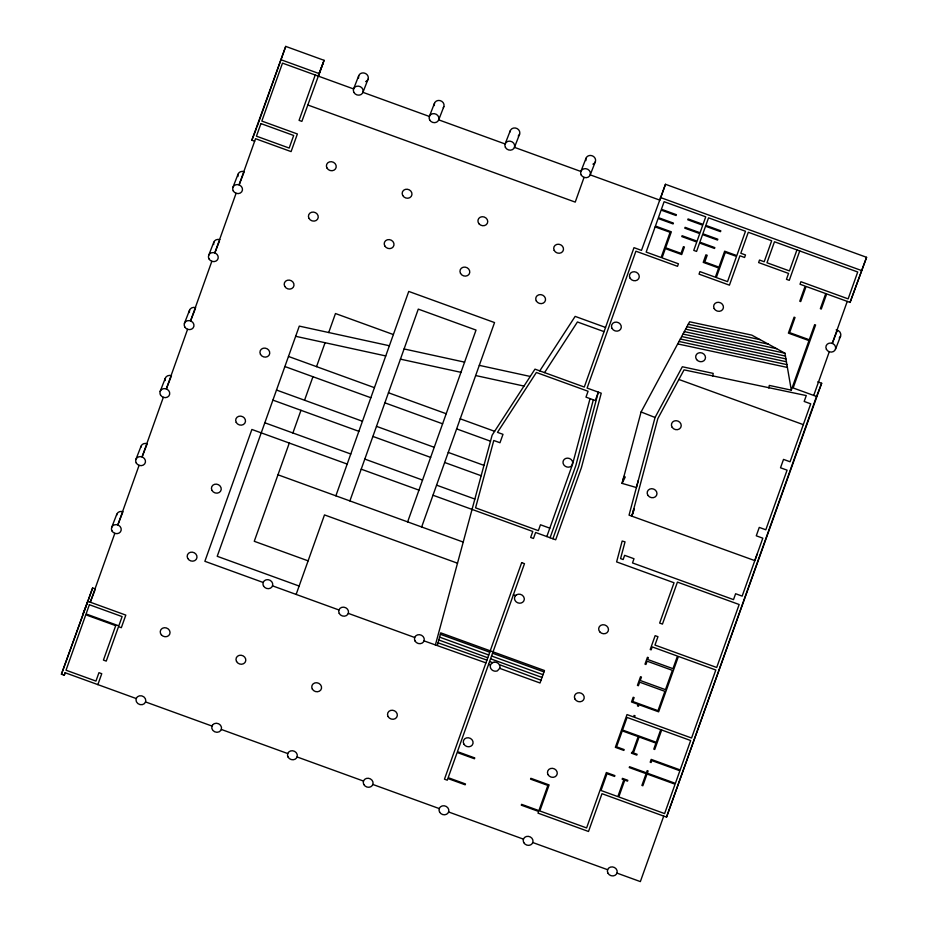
<?xml version="1.0" encoding="UTF-8"?>
<svg xmlns="http://www.w3.org/2000/svg" width="928" height="928" viewBox="0 0 928 928"><rect width="100%" height="100%" fill="white"/><g stroke="black" fill="none" stroke-linecap="round" stroke-linejoin="round"><path stroke-width="1.39" d="M712.727 376.026L713.191 373.381L682.335 366.757L655.052 417.484L629.045 515.156L754.812 560.616L757.132 554.155M768.848 388.066L769.3 385.422L791.306 390.143L808.972 340.599L788.394 333.129L794.09 317.179L795.018 317.515L789.635 332.63L809.274 339.764L814.656 324.649L815.596 324.986L793.138 387.962L816.524 396.453L821.663 383.264L817.765 381.849M494.079 662.209C491.156 662.453 489.242 665.898 490.773 668.462A4.976 4.454 21.3 0 0 497.385 670.863L499.972 667.986M211.99 726.056L145.557 701.939L145.789 700.814A4.976 4.454 21.3 0 0 136.219 698.517M590.034 398.611L572.53 464.336L546.824 536.57M593.328 399.817L575.836 465.543L550.084 537.753M791.306 390.143L784.949 353.208L751.819 335.136L689.597 321.784L641.086 411.974L622.085 483.384L636.399 487.536L638.29 480.553M634.276 509.159L631.91 515.991L657.836 418.586L684.04 369.866L806.27 395.572L804.182 401.453L810.724 403.831L790.064 461.761L783.522 459.395L780.518 467.782L787.072 470.16L765.809 529.784L759.266 527.406L756.274 535.804L762.816 538.182L742.156 596.112L735.614 593.734L733.514 599.616L632.502 562.936L633.998 558.737L624.637 555.338L623.14 559.538L620.577 558.598L625.031 541.859L622.166 541.036L616.61 561.904L674.03 582.761L659.657 623.071L662.453 624.092L677.428 582.1L739.164 604.511L716.706 667.487L654.971 645.064L657.964 636.689L655.156 635.668L650.226 649.507L651.154 649.844L652.21 646.909L677.463 656.084L672.974 668.67L647.721 659.506L648.382 657.639L647.442 657.302L644.995 664.158L645.934 664.506L647.118 661.188L672.371 670.352L665.48 689.666L640.227 680.491L641.457 677.057L640.529 676.709L637.432 685.374L638.371 685.722L639.636 682.173L664.889 691.348L657.998 710.662L632.745 701.487L634.126 697.612L633.198 697.264L631.516 701.986L638.023 704.352L637.466 705.918L638.464 706.278L639.021 704.712L658.636 711.834L678.403 656.421L715.813 670.004L691.557 738.015L634.532 717.309L635.065 715.801L634.068 715.442L633.534 716.95L627.015 714.583L615.345 747.33L623.86 750.427L624.161 749.58L616.575 746.831L622.27 730.881L638.162 736.646L632.478 752.608L631.736 752.33L631.434 753.176L636.794 755.114L637.095 754.278L633.418 752.944L639.102 736.994L655.934 743.108L653.788 749.128L654.727 749.476L661.664 730.011M435.383 644.995L492.13 435.151L534.98 369.147L584.292 387.046L633.998 247.66L641.48 250.386L665.48 184.289L866.578 257.311L850.06 302.412L826.674 293.921L821.28 309.036L820.352 308.688L825.734 293.584L806.096 286.45L800.713 301.565L799.774 301.217L805.168 286.102L800.017 284.235L800.91 281.718L848.146 298.874L857.727 271.997L774.474 241.767L766.98 262.763L789.45 270.918L796.932 249.922M623.964 476.412L622.085 483.384L625.286 476.934M631.91 515.991L633.778 509.078M65.25 672.603L64.229 675.248L61.422 674.227L92.614 587.981L95.422 589.002M254.655 141.218L251.848 140.198L285.731 46.4L324.081 60.32L318.49 75.992M88.125 600.578L92.614 587.981M256.986 127.008L285.731 46.4M64.229 675.248L65.122 672.73L136.207 698.54L135.987 699.666A4.976 4.454 21.3 0 0 145.557 701.951M114.828 533.345L90.271 602.191L94.9 590.324M139.084 465.334L117.821 524.946L122.96 511.757A4.976 4.454 21.3 0 0 116.568 515.4M163.328 397.312L142.077 456.936L147.216 443.746A4.976 4.454 21.3 0 0 140.812 447.389M187.584 329.301L166.321 388.925L171.471 375.724A4.976 4.454 21.3 0 0 165.172 380.55M211.839 261.29L190.576 320.902L195.205 309.036M236.083 193.279L214.832 252.892L219.46 241.025M97.858 684.62L101.755 673.705L98.948 672.684L95.955 681.082L66.027 670.213L85.782 614.788L115.71 625.658L103.437 660.086L106.244 661.107L118.517 626.678L121.324 627.699L125.814 615.102L87.464 601.182M315.23 75.017L299.071 120.362L301.867 121.382L324.081 60.32M289.292 443.05L254.26 541.291L308.108 560.848M292.888 432.982L300.974 410.304M304.558 400.235L312.945 376.722M316.541 366.641L325.067 342.71M328.709 332.526L335.472 313.536L393.368 334.556M296.136 594.43L324.487 514.912L457.504 563.203M335.866 495.819L408.749 291.427L494.543 322.573L421.66 526.976M349.891 500.923L418.284 309.117L476.029 330.078L407.636 521.884M584.048 177.364L575.232 202.107L307.725 104.968M659.68 200.564L665.48 184.289M552.891 538.762L578.631 466.552L598.316 392.138L595.324 400.536L585.974 397.138L588.074 391.268L536.361 372.488L497.489 432.355L502.988 434.339L499.983 442.737L493.777 440.487L475.565 507.848L538.368 530.654L540.467 524.772L549.817 528.171M494.09 662.209A4.976 4.454 21.3 0 1 498.777 663.903L499.937 666.072L499.809 668.392L540.038 682.996L544.481 670.526L440.719 632.85L437.413 645.262M799.739 250.943L789.264 280.337L786.457 279.316L788.556 273.435L758.617 262.566L759.522 260.049L764.196 261.742L771.678 240.758L748.293 232.267L740.811 253.263L745.486 254.956L744.592 257.474L739.918 255.78L729.431 285.163L699.039 274.131L699.932 271.602L715.372 277.217L718.655 267.972L703.227 262.369L705.918 254.817L707.194 255.281L704.804 261.998L718.956 267.136L724.652 251.186L736.809 255.594L745.486 231.246L708.54 217.836L705.848 225.388L720.812 230.817L720.511 231.664L705.547 226.223L702.856 233.786L717.82 239.215L717.518 240.062L702.554 234.622L699.863 242.185L714.827 247.614L714.525 248.46L699.561 243.02L696.568 251.418L693.761 250.398L696.754 241.999L681.79 236.57L682.092 235.724L697.056 241.164L699.747 233.601L684.783 228.172L685.084 227.337L700.048 232.766L702.74 225.214L687.776 219.774L688.077 218.938L703.041 224.367L705.744 216.816L664.112 201.701L661.42 209.252L676.384 214.693L676.083 215.528L661.119 210.099L658.428 217.651L673.392 223.091L673.09 223.926L658.126 218.498L655.435 226.049L671.338 231.826L665.643 247.776L681.036 253.367L683.437 246.651L684.412 246.999L681.709 254.562L665.341 248.611L662.047 257.856L678.426 263.796L677.521 266.313L635.9 251.198L587.099 388.066L601.24 393.205L581.438 467.573L555.698 539.783L535.595 532.486L533.461 538.472L530.654 537.451L532.788 531.466L432.982 495.227M660.724 729.663L656.235 742.261L622.56 730.034L627.061 717.437L690.664 740.532L680.178 769.927L651.189 759.394L650.192 762.201L651.12 762.538L651.816 760.577L679.876 770.762L675.387 783.36L647.326 773.175L648.115 770.959L647.187 770.611L646.398 772.827L629.555 766.714L629.254 767.56L646.097 773.674L641.898 785.424L642.837 785.761L647.025 774.01L675.085 784.195L664.61 813.589L618.779 796.943L624.764 780.146L627.514 781.144L627.804 780.309L622.456 778.36L622.154 779.207L623.836 779.81L617.839 796.607L601.008 790.494L606.993 773.697L614.58 776.446L614.881 775.611L606.355 772.525L586.6 827.938L539.829 810.956L549.109 784.926L530.874 778.302L530.572 779.149L547.88 785.424L538.901 810.62L521.594 804.332L521.292 805.168L538.6 811.455L537.996 813.137L588.503 831.476L601.982 793.695L666.524 817.127L821.663 383.264M663.717 816.106L640.355 881.6L616.981 873.109M813.717 395.432L829.284 351.77M847.252 301.391L832.277 343.372L837.427 330.182M666.524 817.127L816.524 396.453M850.06 302.412L866.578 257.311M232.905 187.386L238.055 174.186M251.848 140.198L256.476 128.331M208.661 255.397L213.8 242.208M184.405 323.408L189.544 310.219M160.15 391.419L165.3 378.23M135.894 459.43L141.044 446.24M111.65 527.452L116.789 514.251M82.975 613.768L87.603 601.901L61.422 674.227M318.037 76.038L323.188 62.849M358.73 75.748L353.58 88.937L282.495 63.127L261.835 121.069L297.378 133.968L291.09 151.6L255.548 138.701L239.088 184.881L244.226 171.692A4.976 4.454 21.3 0 0 237.928 176.517M368.08 79.147L362.941 92.336L429.351 116.452L434.49 103.263M443.839 106.65L438.7 119.851L505.11 143.968L510.249 130.767M519.61 134.166L514.46 147.355L580.87 171.471L586.02 158.282M595.37 161.681L590.22 174.87L659.437 199.996M486.933 660.121L438.028 642.826M485.947 662.882L424.05 640.888M499.763 664.773L541.024 680.224M835.467 349.276L840.606 336.075M539.771 370.887L575.151 316.39L605.543 327.433M544.55 372.615L577.436 321.97L604.047 331.632M688.274 324.243L760.102 339.648M686.952 326.702L768.384 344.172M685.63 329.162L776.666 348.696M684.307 331.621L784.949 353.208M682.985 334.08L785.436 356.062M681.662 336.539L785.935 358.904M680.34 338.998L786.422 361.758M679.018 341.458L786.909 364.611M677.695 343.917L787.396 367.453M389.377 345.75L299.292 326.111L217.222 556.301L299.129 586.044M404.074 348.951L464.592 362.14M479.3 365.354L530.236 376.455M295.661 336.307L385.746 355.934M400.444 359.148L460.961 372.337M475.658 375.538L523.995 386.071M280.592 59.589L318.942 73.521M660.342 197.478L861.439 270.5M678.878 379.471L803.3 424.641M288.48 356.456L374.425 387.66M388.461 392.764L446.194 413.726M460.23 418.818L494.624 431.311M284.884 366.537L370.84 397.741M384.865 402.833L442.61 423.806M456.634 428.898L490.494 441.194M276.498 390.038L362.454 421.254M376.478 426.346L434.223 447.308M448.247 452.412L483.952 465.369M272.913 400.119L358.858 431.323M372.894 436.427L430.627 457.388M444.663 462.48L481.156 475.739M264.828 422.785L350.772 454.001M364.808 459.093L422.542 480.054M436.578 485.158L474.846 499.055M347.188 464.07L251.882 429.467L204.868 561.301L263.169 582.471M361.212 469.174L418.957 490.135M277.971 474.8L463.211 542.068M513.37 594.825L515.55 595.614M440.336 634.276L489.74 652.21M492.536 653.231L543.982 671.918M439.57 637.13L488.743 654.982M491.55 656.003L542.996 674.679M438.793 639.984L487.757 657.755M490.564 658.776L542.01 677.452M489.578 661.548L492.652 662.662M272.53 585.858L338.94 609.974M348.29 613.373L414.7 637.49M488.592 664.32L490.46 664.993M221.316 729.443L287.738 753.559M297.088 756.958L363.498 781.074M372.847 784.462L439.257 808.578M448.618 811.977L523.438 839.144M532.8 842.543L607.62 869.71M641.086 411.974L655.052 417.484M836.163 329.881A4.976 4.454 21.3 0 1 839.225 337.954M189.428 312.539A4.976 4.454 21.3 0 1 195.727 307.713M213.684 244.528A4.976 4.454 21.3 0 1 219.971 239.702M358.602 78.08A4.976 4.454 21.3 0 1 361.943 73.034A4.976 4.454 21.3 0 1 367.952 76.05A4.976 4.454 21.3 0 1 365.655 81.618M585.893 160.602A4.976 4.454 21.3 0 1 589.234 155.568A4.976 4.454 21.3 0 1 595.231 158.584A4.976 4.454 21.3 0 1 592.934 164.152M510.029 131.915A4.976 4.454 21.3 0 1 517.024 128.528A4.976 4.454 21.3 0 1 518.23 136.033M434.362 105.583A4.976 4.454 21.3 0 1 440.034 100.572A4.976 4.454 21.3 0 1 443.294 107.683M572.762 462.411L571.776 465.682A4.976 4.454 21.3 0 1 563.992 465.125A4.976 4.454 21.3 0 1 566.034 458.351A4.976 4.454 21.3 0 1 572.762 462.411M89.378 604.72L86.084 613.953L118.819 625.843L122.113 616.598L89.378 604.72M260.942 123.586L256.453 136.184L289.188 148.062L293.677 135.476L260.942 123.586M521.675 562.646L444.466 779.172L447.273 780.193L447.864 778.511L465.172 784.798L465.473 783.951L448.166 777.676L457.156 752.48L474.452 758.768L474.753 757.921L457.446 751.645L524.482 563.667L521.675 562.646M655.133 226.884L646.155 252.08L661.119 257.508L670.097 232.325L655.133 226.884M725.29 252.358L716.3 277.553L727.529 281.625L736.507 256.441L725.29 252.358M212.454 725.116L211.932 726.16A4.976 4.454 21.3 0 0 220.852 730.382L221.363 729.338A4.976 4.454 21.3 0 0 212.454 725.116M516.386 594.894L515.492 595.672A4.976 4.454 21.3 0 0 517.522 602.724A4.976 4.454 21.3 0 0 524.262 599.592L524.262 598.421A4.976 4.454 21.3 0 0 516.386 594.894M607.933 873.178A4.976 4.454 21.3 0 0 616.424 874.141A4.976 4.454 21.3 0 0 612.538 866.914A4.976 4.454 21.3 0 0 607.933 873.178M111.963 530.909A4.976 4.454 21.3 0 0 120.454 531.872A4.976 4.454 21.3 0 0 116.557 524.645A4.976 4.454 21.3 0 0 111.963 530.909M353.893 92.406A4.976 4.454 21.3 0 0 362.396 93.368A4.976 4.454 21.3 0 0 358.498 86.142A4.976 4.454 21.3 0 0 353.893 92.406M826.419 349.346A4.976 4.454 21.3 0 0 834.91 350.297A4.976 4.454 21.3 0 0 831.024 343.082A4.976 4.454 21.3 0 0 826.419 349.346M288.051 757.028A4.976 4.454 21.3 0 0 296.542 757.99A4.976 4.454 21.3 0 0 292.645 750.764A4.976 4.454 21.3 0 0 288.051 757.028M363.811 784.531A4.976 4.454 21.3 0 0 372.302 785.494A4.976 4.454 21.3 0 0 368.416 778.267A4.976 4.454 21.3 0 0 363.811 784.531M439.57 812.046A4.976 4.454 21.3 0 0 448.062 813.009A4.976 4.454 21.3 0 0 444.176 805.782A4.976 4.454 21.3 0 0 439.57 812.046M523.752 842.612A4.976 4.454 21.3 0 0 532.243 843.575A4.976 4.454 21.3 0 0 528.357 836.348A4.976 4.454 21.3 0 0 523.752 842.612M161.379 634.868A4.976 4.454 21.3 0 0 169.754 634.091A4.976 4.454 21.3 0 0 164.291 627.722A4.976 4.454 21.3 0 0 161.379 634.868M236.536 661.502A4.976 4.454 21.3 0 0 245.027 662.464A4.976 4.454 21.3 0 0 241.141 655.238A4.976 4.454 21.3 0 0 236.536 661.502M312.295 689.017A4.976 4.454 21.3 0 0 320.798 689.968A4.976 4.454 21.3 0 0 316.9 682.753A4.976 4.454 21.3 0 0 312.295 689.017M388.066 716.52A4.976 4.454 21.3 0 0 396.558 717.483A4.976 4.454 21.3 0 0 392.66 710.256A4.976 4.454 21.3 0 0 388.066 716.52M463.826 744.036A4.976 4.454 21.3 0 0 472.317 744.987A4.976 4.454 21.3 0 0 468.431 737.772A4.976 4.454 21.3 0 0 463.826 744.036M548.007 774.602A4.976 4.454 21.3 0 0 556.498 775.553A4.976 4.454 21.3 0 0 552.601 768.338A4.976 4.454 21.3 0 0 548.007 774.602M574.954 699.028A4.976 4.454 21.3 0 0 583.445 699.99A4.976 4.454 21.3 0 0 579.548 692.764A4.976 4.454 21.3 0 0 574.954 699.028M187.723 558.424A4.976 4.454 21.3 0 0 196.214 559.387A4.976 4.454 21.3 0 0 192.328 552.16A4.976 4.454 21.3 0 0 187.723 558.424M136.207 462.898A4.976 4.454 21.3 0 0 144.71 463.861A4.976 4.454 21.3 0 0 140.812 456.634A4.976 4.454 21.3 0 0 136.207 462.898M415.013 640.958A4.976 4.454 21.3 0 0 423.504 641.909A4.976 4.454 21.3 0 0 419.607 634.694A4.976 4.454 21.3 0 0 415.013 640.958M339.242 613.443A4.976 4.454 21.3 0 0 347.745 614.406A4.976 4.454 21.3 0 0 343.847 607.179A4.976 4.454 21.3 0 0 339.242 613.443M263.482 585.928A4.976 4.454 21.3 0 0 271.974 586.89A4.976 4.454 21.3 0 0 268.088 579.675A4.976 4.454 21.3 0 0 263.482 585.928M160.463 394.887A4.976 4.454 21.3 0 0 168.954 395.85A4.976 4.454 21.3 0 0 165.068 388.623A4.976 4.454 21.3 0 0 160.463 394.887M211.978 490.413A4.976 4.454 21.3 0 0 220.47 491.364A4.976 4.454 21.3 0 0 216.572 484.149A4.976 4.454 21.3 0 0 211.978 490.413M184.718 326.876A4.976 4.454 21.3 0 0 193.21 327.828A4.976 4.454 21.3 0 0 189.312 320.612A4.976 4.454 21.3 0 0 184.718 326.876M236.222 422.402A4.976 4.454 21.3 0 0 244.725 423.354A4.976 4.454 21.3 0 0 240.828 416.138A4.976 4.454 21.3 0 0 236.222 422.402M208.962 258.866A4.976 4.454 21.3 0 0 217.465 259.817A4.976 4.454 21.3 0 0 213.568 252.602A4.976 4.454 21.3 0 0 208.962 258.866M260.478 354.38A4.976 4.454 21.3 0 0 268.969 355.343A4.976 4.454 21.3 0 0 265.083 348.116A4.976 4.454 21.3 0 0 260.478 354.38M233.218 190.843A4.976 4.454 21.3 0 0 241.721 191.806A4.976 4.454 21.3 0 0 237.823 184.591A4.976 4.454 21.3 0 0 233.218 190.843M284.734 286.369A4.976 4.454 21.3 0 0 293.225 287.332A4.976 4.454 21.3 0 0 289.327 280.105A4.976 4.454 21.3 0 0 284.734 286.369M308.978 218.358A4.976 4.454 21.3 0 0 317.48 219.321A4.976 4.454 21.3 0 0 313.583 212.094A4.976 4.454 21.3 0 0 308.978 218.358M326.946 167.98A4.976 4.454 21.3 0 0 335.449 168.942A4.976 4.454 21.3 0 0 331.551 161.716A4.976 4.454 21.3 0 0 326.946 167.98M429.652 119.921A4.976 4.454 21.3 0 0 438.155 120.872A4.976 4.454 21.3 0 0 434.258 113.657A4.976 4.454 21.3 0 0 429.652 119.921M505.424 147.424A4.976 4.454 21.3 0 0 513.915 148.387A4.976 4.454 21.3 0 0 510.017 141.16A4.976 4.454 21.3 0 0 505.424 147.424M581.183 174.94A4.976 4.454 21.3 0 0 589.674 175.902A4.976 4.454 21.3 0 0 585.788 168.676A4.976 4.454 21.3 0 0 581.183 174.94M402.706 195.483A4.976 4.454 21.3 0 0 411.208 196.446A4.976 4.454 21.3 0 0 407.311 189.231A4.976 4.454 21.3 0 0 402.706 195.483M384.749 245.874A4.976 4.454 21.3 0 0 393.24 246.825A4.976 4.454 21.3 0 0 389.342 239.61A4.976 4.454 21.3 0 0 384.749 245.874M460.508 273.377A4.976 4.454 21.3 0 0 469 274.34A4.976 4.454 21.3 0 0 465.114 267.113A4.976 4.454 21.3 0 0 460.508 273.377M478.987 223.764A4.976 4.454 21.3 0 0 487.397 223.207A4.976 4.454 21.3 0 0 482.119 216.711A4.976 4.454 21.3 0 0 478.987 223.764M554.19 250.409A4.976 4.454 21.3 0 0 562.67 251.546A4.976 4.454 21.3 0 0 558.946 244.261A4.976 4.454 21.3 0 0 554.19 250.409M536.268 300.892A4.976 4.454 21.3 0 0 544.771 301.844A4.976 4.454 21.3 0 0 540.873 294.628A4.976 4.454 21.3 0 0 536.268 300.892M612.028 328.396A4.976 4.454 21.3 0 0 620.53 329.359A4.976 4.454 21.3 0 0 616.633 322.132A4.976 4.454 21.3 0 0 612.028 328.396M630.17 278.319A4.976 4.454 21.3 0 0 638.673 278.702A4.976 4.454 21.3 0 0 634.242 271.73A4.976 4.454 21.3 0 0 630.17 278.319M599.778 631.852A4.976 4.454 21.3 0 0 608.165 631.156A4.976 4.454 21.3 0 0 602.771 624.741A4.976 4.454 21.3 0 0 599.778 631.852M647.976 495.424A4.976 4.454 21.3 0 0 656.467 495.54A4.976 4.454 21.3 0 0 651.781 488.696A4.976 4.454 21.3 0 0 647.976 495.424M672.185 427.344A4.976 4.454 21.3 0 0 680.676 427.599A4.976 4.454 21.3 0 0 676.118 420.686A4.976 4.454 21.3 0 0 672.185 427.344M696.603 359.577A4.976 4.454 21.3 0 0 705.071 359.345A4.976 4.454 21.3 0 0 700.06 352.675A4.976 4.454 21.3 0 0 696.603 359.577M714.177 308.583A4.976 4.454 21.3 0 0 722.668 309.546A4.976 4.454 21.3 0 0 718.782 302.319A4.976 4.454 21.3 0 0 714.177 308.583"/></g></svg>
